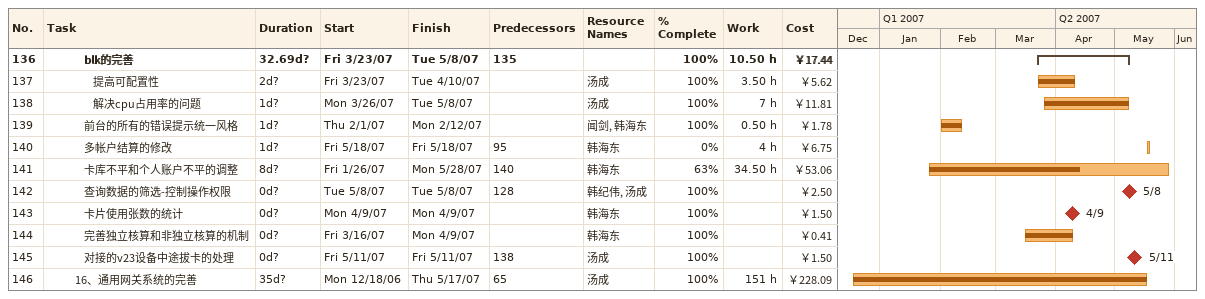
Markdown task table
| ID | Level | Task | Duration | Start | Finish | Predecessors | Resources | % complete | Work (h) | Cost (￥) |
|---|---|---|---|---|---|---|---|---|---|---|
| 136 | 5 | **blk的完善** | 32.69d? | 2007-03-23 | 2007-05-08 | 135 |  | 100 | 10.50 | 17.44 |
| 137 | 6 | 提高可配置性 | 2d? | 2007-03-23 | 2007-04-10 |  | 汤成 | 100 | 3.50 | 5.62 |
| 138 | 6 | 解决cpu占用率的问题 | 1d? | 2007-03-26 | 2007-05-08 |  | 汤成 | 100 | 7 | 11.81 |
| 139 | 5 | 前台的所有的错误提示统一风格 | 1d? | 2007-02-01 | 2007-02-12 |  | 闻剑, 韩海东 | 100 | 0.50 | 1.78 |
| 140 | 5 | 多帐户结算的修改 | 1d? | 2007-05-18 | 2007-05-18 | 95 | 韩海东 | 0 | 4 | 6.75 |
| 141 | 5 | 卡库不平和个人账户不平的调整 | 8d? | 2007-01-26 | 2007-05-28 | 140 | 韩海东 | 63 | 34.50 | 53.06 |
| 142 | 5 | 查询数据的筛选-控制操作权限 | 0d? | 2007-05-08 | 2007-05-08 | 128 | 韩纪伟, 汤成 | 100 |  | 2.50 |
| 143 | 5 | 卡片使用张数的统计 | 0d? | 2007-04-09 | 2007-04-09 |  | 韩海东 | 100 |  | 1.50 |
| 144 | 5 | 完善独立核算和非独立核算的机制 | 0d? | 2007-03-16 | 2007-04-09 |  | 韩海东 | 100 |  | 0.41 |
| 145 | 5 | 对接的v23设备中途拔卡的处理 | 0d? | 2007-05-11 | 2007-05-11 | 138 | 汤成 | 100 |  | 1.50 |
| 146 | 4 | 16、通用网关系统的完善 | 35d? | 2006-12-18 | 2007-05-17 | 65 | 汤成 | 100 | 151 | 228.09 |
